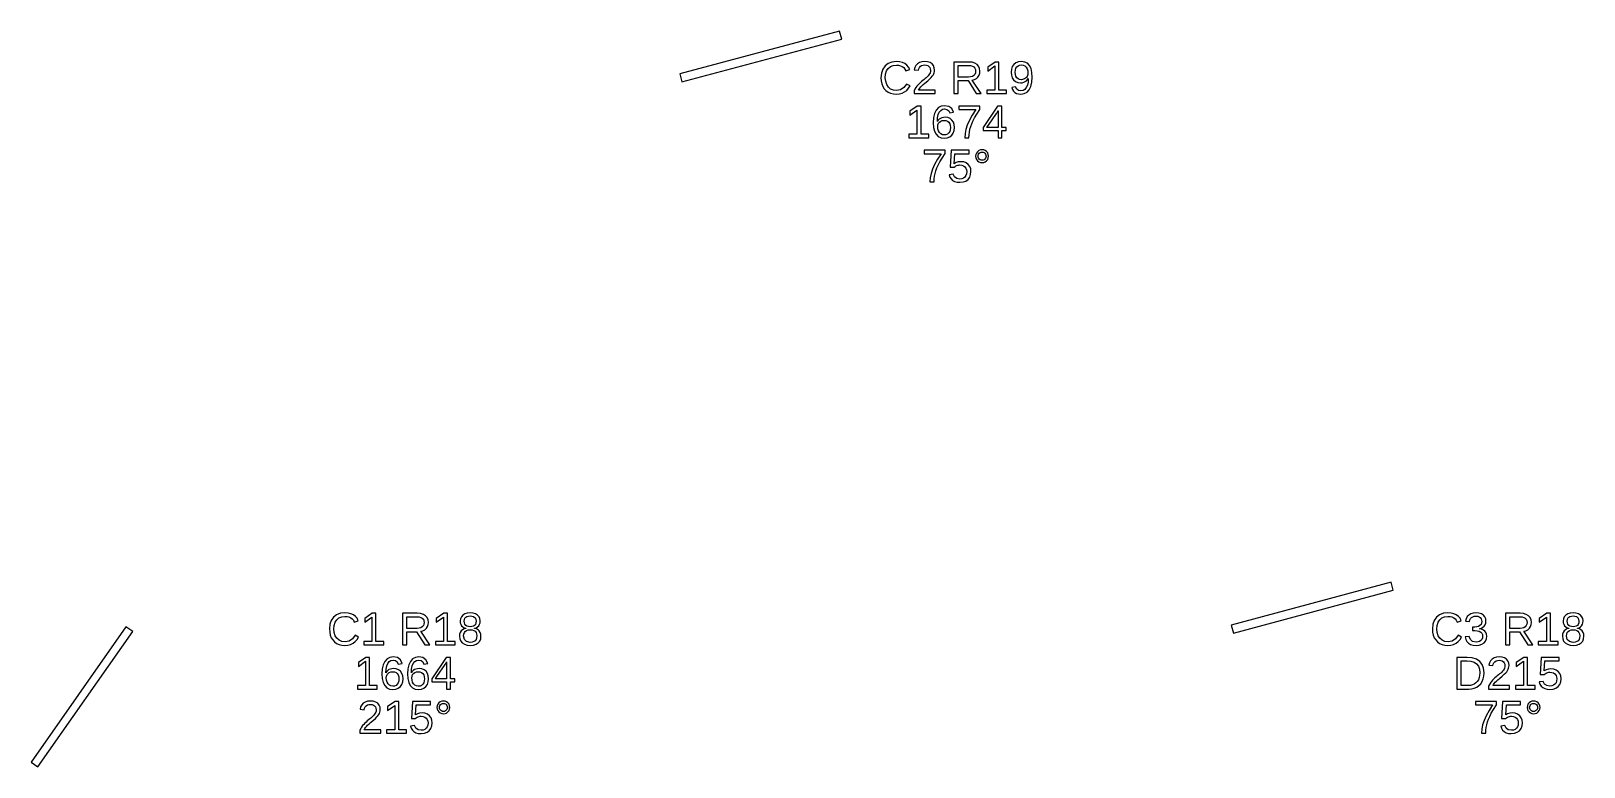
# Model space of a CAD drawing. Extents: x 194 to 2890, y 45 to 1503.
# Drawn here: x 206.2 to 487.8, y 250 to 383.5 of the extents above; entities that cross this region are included whole.
import ezdxf

# ---------------------------------------------------------------- set-up
doc = ezdxf.new("R2010")
doc.units = 0
doc.layers.get('0').update_dxf_attribs({"linetype": 'CONTINUOUS'})

msp = doc.modelspace()

# ---------------------------------------------------------------- linework, layer by layer
for points in [[(353.172, 382.04), (352.784, 383.489), (323.806, 375.724), (324.194, 374.276)], [(363.632, 372.093), (364.128, 372.222), (364.578, 372.437), (364.973, 372.734), (365.305, 373.109), (365.573, 373.564), (364.938, 373.881), (364.467, 373.219), (363.864, 372.821), (363.127, 372.689), (362.544, 372.76), (362.047, 372.974), (361.636, 373.33), (361.33, 373.803), (361.146, 374.368), (361.085, 375.024), (361.144, 375.685), (361.32, 376.244), (361.614, 376.703), (362.013, 377.043), (362.507, 377.247), (363.095, 377.315), (363.481, 377.286), (363.83, 377.198), (364.143, 377.051), (364.41, 376.848), (364.624, 376.593), (364.783, 376.286), (365.52, 376.53), (365.291, 376.961), (364.99, 377.315), (364.617, 377.592), (364.174, 377.791), (363.664, 377.91), (363.087, 377.95), (362.277, 377.863), (361.593, 377.604), (361.036, 377.173), (360.625, 376.589), (360.378, 375.873), (360.296, 375.024), (360.332, 374.441), (360.443, 373.913), (360.627, 373.44), (360.882, 373.028), (361.203, 372.685), (361.591, 372.41), (362.039, 372.21), (362.539, 372.09), (363.091, 372.05)], [(370.106, 372.754), (367.115, 372.754), (367.214, 372.946), (367.347, 373.144), (367.514, 373.346), (367.72, 373.559), (367.968, 373.789), (368.259, 374.036), (368.764, 374.457), (369.148, 374.797), (369.41, 375.057), (369.594, 375.277), (369.745, 375.496), (369.864, 375.716), (369.948, 375.936), (369.999, 376.157), (370.016, 376.379), (369.964, 376.843), (369.809, 377.23), (369.55, 377.541), (369.195, 377.768), (368.751, 377.904), (368.218, 377.95), (367.723, 377.905), (367.293, 377.769), (366.926, 377.543), (366.638, 377.24), (366.443, 376.876), (366.342, 376.448), (367.091, 376.379), (367.154, 376.663), (367.272, 376.901), (367.447, 377.093), (367.667, 377.235), (367.924, 377.319), (368.218, 377.348), (368.522, 377.319), (368.778, 377.232), (368.987, 377.087), (369.141, 376.89), (369.233, 376.646), (369.264, 376.355), (369.246, 376.13), (369.192, 375.921), (369.103, 375.728), (368.985, 375.547), (368.844, 375.37), (368.682, 375.199), (368.501, 375.031), (368.306, 374.863), (368.098, 374.695), (367.881, 374.522), (367.664, 374.34), (367.445, 374.148), (367.228, 373.943), (367.019, 373.724), (366.816, 373.488), (366.627, 373.233), (366.458, 372.953), (366.31, 372.648), (366.31, 372.132), (370.106, 372.132)], [(374.301, 374.512), (376.087, 374.512), (377.576, 372.132), (378.472, 372.132), (376.844, 374.601), (377.249, 374.713), (377.592, 374.896), (377.871, 375.151), (378.078, 375.463), (378.202, 375.821), (378.244, 376.225), (378.185, 376.702), (378.009, 377.104), (377.717, 377.431), (377.316, 377.672), (376.818, 377.816), (376.221, 377.864), (373.524, 377.864), (373.524, 372.132), (374.301, 372.132)], [(383.086, 372.754), (381.69, 372.754), (381.69, 377.864), (381.015, 377.864), (379.66, 376.933), (379.66, 376.241), (380.954, 377.165), (380.954, 372.754), (379.493, 372.754), (379.493, 372.132), (383.086, 372.132)], [(386.271, 372.138), (386.783, 372.403), (387.193, 372.844), (387.493, 373.448), (387.673, 374.205), (387.733, 375.114), (387.678, 375.981), (387.514, 376.691), (387.24, 377.242), (386.861, 377.635), (386.378, 377.871), (385.792, 377.95), (385.236, 377.893), (384.768, 377.721), (384.388, 377.435), (384.108, 377.049), (383.94, 376.578), (383.884, 376.021), (383.935, 375.476), (384.09, 375.009), (384.347, 374.618), (384.691, 374.324), (385.103, 374.147), (385.584, 374.089), (385.89, 374.113), (386.179, 374.187), (386.451, 374.31), (386.688, 374.474), (386.874, 374.67), (387.008, 374.898), (386.961, 374.23), (386.84, 373.672), (386.646, 373.226), (386.384, 372.901), (386.059, 372.705), (385.67, 372.64), (385.229, 372.72), (384.907, 372.958), (384.701, 373.356), (384.002, 373.246), (384.144, 372.865), (384.337, 372.56), (384.581, 372.333), (384.881, 372.176), (385.24, 372.082), (385.658, 372.05)], [(385.436, 374.707), (385.161, 374.828), (384.933, 375.03), (384.764, 375.302), (384.662, 375.633), (384.628, 376.021), (384.662, 376.403), (384.764, 376.727), (384.933, 376.996), (385.162, 377.196), (385.44, 377.316), (385.767, 377.356), (386.099, 377.309), (386.382, 377.169), (386.618, 376.935), (386.794, 376.624), (386.9, 376.253), (386.935, 375.822), (386.918, 375.605), (386.866, 375.404), (386.778, 375.22), (386.661, 375.057), (386.518, 374.92), (386.349, 374.811), (386.163, 374.731), (385.966, 374.682), (385.759, 374.666)], [(374.301, 375.126), (374.301, 377.242), (376.144, 377.242), (376.537, 377.213), (376.863, 377.125), (377.123, 376.979), (377.311, 376.778), (377.425, 376.524), (377.462, 376.217), (377.425, 375.898), (377.313, 375.63), (377.127, 375.413), (376.872, 375.254), (376.555, 375.158), (376.177, 375.126)], [(368.958, 364.754), (367.563, 364.754), (367.563, 369.864), (366.887, 369.864), (365.532, 368.933), (365.532, 368.241), (366.826, 369.165), (366.826, 364.754), (365.366, 364.754), (365.366, 364.132), (368.958, 364.132)], [(372.318, 364.108), (372.771, 364.283), (373.141, 364.575), (373.415, 364.967), (373.579, 365.445), (373.634, 366.007), (373.582, 366.528), (373.426, 366.973), (373.168, 367.342), (372.821, 367.618), (372.401, 367.783), (371.908, 367.838), (371.608, 367.817), (371.332, 367.752), (371.078, 367.645), (370.855, 367.496), (370.668, 367.309), (370.517, 367.081), (370.555, 367.761), (370.67, 368.325), (370.861, 368.772), (371.121, 369.096), (371.445, 369.291), (371.831, 369.356), (372.26, 369.278), (372.574, 369.045), (372.775, 368.656), (373.475, 368.782), (373.143, 369.431), (372.598, 369.82), (371.839, 369.95), (371.233, 369.861), (370.727, 369.595), (370.322, 369.152), (370.025, 368.544), (369.848, 367.782), (369.789, 366.866), (369.846, 366.022), (370.016, 365.323), (370.301, 364.77), (370.694, 364.37), (371.187, 364.13), (371.782, 364.05)], [(376.27, 364.655), (376.33, 365.166), (376.431, 365.665), (376.572, 366.161), (376.753, 366.662), (376.974, 367.167), (377.273, 367.739), (377.687, 368.44), (378.215, 369.27), (378.215, 369.864), (374.427, 369.864), (374.427, 369.242), (377.507, 369.242), (376.85, 368.228), (376.331, 367.295), (375.951, 366.445), (375.692, 365.648), (375.537, 364.877), (375.485, 364.132), (376.25, 364.132)], [(382.219, 365.429), (383.025, 365.429), (383.025, 366.007), (382.219, 366.007), (382.219, 369.864), (381.45, 369.864), (378.826, 365.999), (378.826, 365.429), (381.527, 365.429), (381.527, 364.132), (382.219, 364.132)], [(379.501, 366.007), (379.566, 366.089), (379.786, 366.39), (381.255, 368.554), (381.296, 368.618), (381.349, 368.708), (381.414, 368.823), (381.473, 368.932), (381.511, 369.004), (381.527, 369.038), (381.527, 366.007)], [(371.437, 364.687), (371.157, 364.828), (370.918, 365.063), (370.736, 365.372), (370.627, 365.734), (370.59, 366.15), (370.625, 366.474), (370.73, 366.749), (370.905, 366.974), (371.138, 367.14), (371.414, 367.239), (371.733, 367.273), (372.07, 367.235), (372.354, 367.122), (372.584, 366.935), (372.753, 366.678), (372.855, 366.358), (372.889, 365.975), (372.856, 365.589), (372.755, 365.263), (372.588, 364.996), (372.362, 364.798), (372.085, 364.68), (371.758, 364.64)], [(369.969, 356.655), (370.03, 357.166), (370.13, 357.665), (370.271, 358.161), (370.452, 358.662), (370.673, 359.167), (370.972, 359.739), (371.386, 360.44), (371.914, 361.27), (371.914, 361.864), (368.126, 361.864), (368.126, 361.242), (371.206, 361.242), (370.549, 360.228), (370.03, 359.295), (369.65, 358.445), (369.391, 357.648), (369.236, 356.877), (369.184, 356.132), (369.949, 356.132)], [(375.175, 356.108), (375.673, 356.282), (376.079, 356.571), (376.379, 356.961), (376.558, 357.437), (376.618, 357.999), (376.562, 358.497), (376.395, 358.929), (376.116, 359.293), (375.742, 359.569), (375.293, 359.734), (374.767, 359.789), (374.321, 359.749), (373.926, 359.627), (373.583, 359.423), (373.693, 361.242), (376.284, 361.242), (376.284, 361.864), (373.025, 361.864), (372.834, 358.78), (373.55, 358.78), (373.721, 358.915), (373.892, 359.021), (374.063, 359.098), (374.238, 359.15), (374.423, 359.181), (374.616, 359.191), (374.97, 359.154), (375.272, 359.043), (375.522, 358.858), (375.708, 358.612), (375.82, 358.321), (375.857, 357.983), (375.82, 357.597), (375.709, 357.271), (375.524, 357.004), (375.273, 356.806), (374.965, 356.688), (374.6, 356.648), (374.041, 356.743), (373.643, 357.026), (373.408, 357.499), (372.667, 357.413), (372.794, 357.006), (373.002, 356.668), (373.29, 356.4), (373.652, 356.206), (374.084, 356.089), (374.584, 356.05)], [(378.937, 359.668), (379.212, 359.781), (379.456, 359.968), (379.647, 360.21), (379.762, 360.484), (379.8, 360.79), (379.762, 361.097), (379.649, 361.371), (379.46, 361.612), (379.217, 361.8), (378.941, 361.912), (378.632, 361.95), (378.323, 361.912), (378.047, 361.798), (377.804, 361.608), (377.616, 361.365), (377.502, 361.093), (377.465, 360.79), (377.503, 360.488), (377.618, 360.215), (377.808, 359.972), (378.053, 359.783), (378.327, 359.669), (378.632, 359.631)], [(378.444, 360.082), (378.273, 360.154), (378.122, 360.274), (378.003, 360.427), (377.932, 360.599), (377.908, 360.79), (377.932, 360.981), (378.001, 361.154), (378.118, 361.307), (378.268, 361.427), (378.44, 361.499), (378.632, 361.523), (378.825, 361.499), (378.997, 361.429), (379.147, 361.311), (379.264, 361.159), (379.333, 360.986), (379.357, 360.79), (379.333, 360.597), (379.263, 360.424), (379.145, 360.271), (378.994, 360.153), (378.823, 360.082), (378.632, 360.058)], [(453.172, 282.04), (452.784, 283.489), (423.806, 275.724), (424.194, 274.276)], [(263.632, 272.093), (264.128, 272.222), (264.578, 272.437), (264.973, 272.734), (265.305, 273.109), (265.573, 273.564), (264.938, 273.881), (264.467, 273.219), (263.864, 272.821), (263.127, 272.689), (262.544, 272.76), (262.047, 272.974), (261.636, 273.33), (261.33, 273.803), (261.146, 274.368), (261.085, 275.024), (261.144, 275.685), (261.32, 276.244), (261.614, 276.703), (262.013, 277.043), (262.507, 277.247), (263.095, 277.315), (263.481, 277.286), (263.83, 277.198), (264.143, 277.051), (264.41, 276.848), (264.624, 276.593), (264.783, 276.286), (265.52, 276.53), (265.291, 276.961), (264.99, 277.315), (264.617, 277.592), (264.174, 277.791), (263.664, 277.91), (263.087, 277.95), (262.277, 277.863), (261.593, 277.604), (261.036, 277.173), (260.625, 276.589), (260.378, 275.873), (260.296, 275.024), (260.332, 274.441), (260.443, 273.913), (260.627, 273.44), (260.882, 273.028), (261.203, 272.685), (261.591, 272.41), (262.039, 272.21), (262.539, 272.09), (263.091, 272.05)], [(270.118, 272.754), (268.722, 272.754), (268.722, 277.864), (268.047, 277.864), (266.692, 276.933), (266.692, 276.241), (267.986, 277.165), (267.986, 272.754), (266.525, 272.754), (266.525, 272.132), (270.118, 272.132)], [(274.301, 274.512), (276.087, 274.512), (277.576, 272.132), (278.472, 272.132), (276.844, 274.601), (277.249, 274.713), (277.592, 274.896), (277.871, 275.151), (278.078, 275.463), (278.202, 275.821), (278.244, 276.225), (278.185, 276.702), (278.009, 277.104), (277.717, 277.431), (277.316, 277.672), (276.818, 277.816), (276.221, 277.864), (273.524, 277.864), (273.524, 272.132), (274.301, 272.132)], [(274.301, 275.126), (274.301, 277.242), (276.144, 277.242), (276.537, 277.213), (276.863, 277.125), (277.123, 276.979), (277.311, 276.778), (277.425, 276.524), (277.462, 276.217), (277.425, 275.898), (277.313, 275.63), (277.127, 275.413), (276.872, 275.254), (276.555, 275.158), (276.177, 275.126)], [(283.086, 272.754), (281.69, 272.754), (281.69, 277.864), (281.015, 277.864), (279.66, 276.933), (279.66, 276.241), (280.954, 277.165), (280.954, 272.754), (279.493, 272.754), (279.493, 272.132), (283.086, 272.132)], [(286.393, 272.099), (286.875, 272.247), (287.261, 272.494), (287.541, 272.828), (287.709, 273.24), (287.765, 273.731), (287.731, 274.087), (287.63, 274.401), (287.46, 274.672), (287.229, 274.892), (286.945, 275.047), (286.606, 275.138), (286.606, 275.155), (286.898, 275.247), (287.146, 275.401), (287.35, 275.614), (287.502, 275.873), (287.592, 276.159), (287.623, 276.473), (287.568, 276.895), (287.405, 277.254), (287.132, 277.551), (286.766, 277.773), (286.321, 277.906), (285.796, 277.95), (285.283, 277.905), (284.844, 277.769), (284.48, 277.543), (284.207, 277.244), (284.044, 276.89), (283.989, 276.481), (284.019, 276.167), (284.11, 275.881), (284.26, 275.623), (284.462, 275.407), (284.708, 275.248), (284.998, 275.146), (284.998, 275.13), (284.685, 275.043), (284.411, 274.888), (284.177, 274.666), (283.998, 274.391), (283.891, 274.077), (283.855, 273.722), (283.913, 273.229), (284.086, 272.816), (284.374, 272.486), (284.764, 272.244), (285.244, 272.099), (285.812, 272.05)], [(285.491, 275.452), (285.228, 275.538), (285.017, 275.681), (284.862, 275.88), (284.769, 276.13), (284.738, 276.432), (284.768, 276.728), (284.858, 276.971), (285.009, 277.16), (285.216, 277.296), (285.479, 277.377), (285.796, 277.405), (286.388, 277.297), (286.743, 276.972), (286.862, 276.432), (286.832, 276.11), (286.742, 275.853), (286.591, 275.661), (286.384, 275.529), (286.121, 275.45), (285.804, 275.423)], [(463.632, 272.093), (464.128, 272.222), (464.578, 272.437), (464.973, 272.734), (465.305, 273.109), (465.573, 273.564), (464.938, 273.881), (464.467, 273.219), (463.864, 272.821), (463.127, 272.689), (462.544, 272.76), (462.047, 272.974), (461.636, 273.33), (461.33, 273.803), (461.146, 274.368), (461.085, 275.024), (461.144, 275.685), (461.32, 276.244), (461.614, 276.703), (462.013, 277.043), (462.507, 277.247), (463.095, 277.315), (463.481, 277.286), (463.83, 277.198), (464.143, 277.051), (464.41, 276.848), (464.624, 276.593), (464.783, 276.286), (465.52, 276.53), (465.291, 276.961), (464.99, 277.315), (464.617, 277.592), (464.174, 277.791), (463.664, 277.91), (463.087, 277.95), (462.277, 277.863), (461.593, 277.604), (461.036, 277.173), (460.625, 276.589), (460.378, 275.873), (460.296, 275.024), (460.332, 274.441), (460.443, 273.913), (460.627, 273.44), (460.882, 273.028), (461.203, 272.685), (461.591, 272.41), (462.039, 272.21), (462.539, 272.09), (463.091, 272.05)], [(468.79, 272.099), (469.27, 272.244), (469.654, 272.486), (469.934, 272.816), (470.103, 273.225), (470.159, 273.714), (470.119, 274.06), (469.999, 274.363), (469.801, 274.626), (469.53, 274.835), (469.197, 274.978), (468.8, 275.057), (468.8, 275.073), (469.159, 275.179), (469.457, 275.335), (469.693, 275.539), (469.863, 275.791), (469.966, 276.089), (470, 276.432), (469.947, 276.875), (469.787, 277.247), (469.522, 277.549), (469.16, 277.772), (468.714, 277.905), (468.181, 277.95), (467.687, 277.906), (467.256, 277.774), (466.889, 277.555), (466.601, 277.258), (466.407, 276.892), (466.306, 276.457), (467.042, 276.4), (467.102, 276.678), (467.218, 276.911), (467.39, 277.099), (467.61, 277.237), (467.871, 277.32), (468.173, 277.348), (468.499, 277.318), (468.767, 277.229), (468.977, 277.081), (469.127, 276.882), (469.217, 276.64), (469.247, 276.355), (469.21, 276.068), (469.1, 275.826), (468.916, 275.629), (468.664, 275.483), (468.353, 275.395), (467.982, 275.366), (467.583, 275.366), (467.583, 274.731), (467.998, 274.731), (468.416, 274.702), (468.762, 274.615), (469.038, 274.469), (469.238, 274.271), (469.358, 274.028), (469.398, 273.739), (469.363, 273.41), (469.258, 273.14), (469.082, 272.929), (468.846, 272.778), (468.556, 272.687), (468.214, 272.656), (467.585, 272.769), (467.169, 273.108), (466.965, 273.674), (466.208, 273.604), (466.32, 273.134), (466.525, 272.746), (466.824, 272.443), (467.209, 272.225), (467.672, 272.094), (468.214, 272.05)], [(474.301, 274.512), (476.087, 274.512), (477.576, 272.132), (478.472, 272.132), (476.844, 274.601), (477.249, 274.713), (477.592, 274.896), (477.871, 275.151), (478.078, 275.463), (478.202, 275.821), (478.244, 276.225), (478.185, 276.702), (478.009, 277.104), (477.717, 277.431), (477.316, 277.672), (476.818, 277.816), (476.221, 277.864), (473.524, 277.864), (473.524, 272.132), (474.301, 272.132)], [(474.301, 275.126), (474.301, 277.242), (476.144, 277.242), (476.537, 277.213), (476.863, 277.125), (477.123, 276.979), (477.311, 276.778), (477.425, 276.524), (477.462, 276.217), (477.425, 275.898), (477.313, 275.63), (477.127, 275.413), (476.872, 275.254), (476.555, 275.158), (476.177, 275.126)], [(483.086, 272.754), (481.69, 272.754), (481.69, 277.864), (481.015, 277.864), (479.66, 276.933), (479.66, 276.241), (480.954, 277.165), (480.954, 272.754), (479.493, 272.754), (479.493, 272.132), (483.086, 272.132)], [(486.393, 272.099), (486.875, 272.247), (487.261, 272.494), (487.541, 272.828), (487.709, 273.24), (487.765, 273.731), (487.731, 274.087), (487.63, 274.401), (487.46, 274.672), (487.229, 274.892), (486.945, 275.047), (486.606, 275.138), (486.606, 275.155), (486.898, 275.247), (487.146, 275.401), (487.35, 275.614), (487.502, 275.873), (487.592, 276.159), (487.623, 276.473), (487.568, 276.895), (487.405, 277.254), (487.132, 277.551), (486.766, 277.773), (486.321, 277.906), (485.796, 277.95), (485.283, 277.905), (484.844, 277.769), (484.48, 277.543), (484.207, 277.244), (484.044, 276.89), (483.989, 276.481), (484.019, 276.167), (484.11, 275.881), (484.26, 275.623), (484.462, 275.407), (484.708, 275.248), (484.998, 275.146), (484.998, 275.13), (484.685, 275.043), (484.411, 274.888), (484.177, 274.666), (483.998, 274.391), (483.891, 274.077), (483.855, 273.722), (483.913, 273.229), (484.086, 272.816), (484.374, 272.486), (484.764, 272.244), (485.244, 272.099), (485.812, 272.05)], [(485.491, 275.452), (485.228, 275.538), (485.017, 275.681), (484.862, 275.88), (484.769, 276.13), (484.738, 276.432), (484.768, 276.728), (484.858, 276.971), (485.009, 277.16), (485.216, 277.296), (485.479, 277.377), (485.796, 277.405), (486.388, 277.297), (486.743, 276.972), (486.862, 276.432), (486.832, 276.11), (486.742, 275.853), (486.591, 275.661), (486.384, 275.529), (486.121, 275.45), (485.804, 275.423)], [(224.614, 274.57), (223.386, 275.43), (206.178, 250.856), (207.407, 249.995)], [(285.149, 272.731), (284.746, 273.126), (284.612, 273.783), (284.647, 274.098), (284.751, 274.365), (284.925, 274.583), (285.161, 274.745), (285.451, 274.842), (285.796, 274.874), (286.15, 274.844), (286.447, 274.754), (286.687, 274.603), (286.863, 274.394), (286.969, 274.126), (287.004, 273.8), (286.972, 273.42), (286.874, 273.115), (286.711, 272.886), (286.482, 272.727), (286.185, 272.631), (285.82, 272.599)], [(485.149, 272.731), (484.746, 273.126), (484.612, 273.783), (484.647, 274.098), (484.751, 274.365), (484.925, 274.583), (485.161, 274.745), (485.451, 274.842), (485.796, 274.874), (486.15, 274.844), (486.447, 274.754), (486.687, 274.603), (486.863, 274.394), (486.969, 274.126), (487.004, 273.8), (486.972, 273.42), (486.874, 273.115), (486.711, 272.886), (486.482, 272.727), (486.185, 272.631), (485.82, 272.599)], [(268.958, 264.754), (267.563, 264.754), (267.563, 269.864), (266.887, 269.864), (265.532, 268.933), (265.532, 268.241), (266.826, 269.165), (266.826, 264.754), (265.366, 264.754), (265.366, 264.132), (268.958, 264.132)], [(272.318, 264.108), (272.771, 264.283), (273.141, 264.575), (273.415, 264.967), (273.579, 265.445), (273.634, 266.007), (273.582, 266.528), (273.426, 266.973), (273.168, 267.342), (272.821, 267.618), (272.401, 267.783), (271.908, 267.838), (271.608, 267.817), (271.332, 267.752), (271.078, 267.645), (270.855, 267.496), (270.668, 267.309), (270.517, 267.081), (270.555, 267.761), (270.67, 268.325), (270.861, 268.772), (271.121, 269.096), (271.445, 269.291), (271.831, 269.356), (272.26, 269.278), (272.574, 269.045), (272.775, 268.656), (273.475, 268.782), (273.143, 269.431), (272.598, 269.82), (271.839, 269.95), (271.233, 269.861), (270.727, 269.595), (270.322, 269.152), (270.025, 268.544), (269.848, 267.782), (269.789, 266.866), (269.846, 266.022), (270.016, 265.323), (270.301, 264.77), (270.694, 264.37), (271.187, 264.13), (271.782, 264.05)], [(276.953, 264.108), (277.406, 264.283), (277.776, 264.575), (278.049, 264.967), (278.213, 265.445), (278.268, 266.007), (278.216, 266.528), (278.061, 266.973), (277.802, 267.342), (277.455, 267.618), (277.036, 267.783), (276.543, 267.838), (276.243, 267.817), (275.966, 267.752), (275.713, 267.645), (275.49, 267.496), (275.302, 267.309), (275.151, 267.081), (275.19, 267.761), (275.304, 268.325), (275.495, 268.772), (275.756, 269.096), (276.079, 269.291), (276.466, 269.356), (276.894, 269.278), (277.209, 269.045), (277.41, 268.656), (278.109, 268.782), (277.778, 269.431), (277.232, 269.82), (276.474, 269.95), (275.868, 269.861), (275.362, 269.595), (274.956, 269.152), (274.66, 268.544), (274.482, 267.782), (274.423, 266.866), (274.48, 266.022), (274.651, 265.323), (274.936, 264.77), (275.328, 264.37), (275.822, 264.13), (276.417, 264.05)], [(282.219, 265.429), (283.025, 265.429), (283.025, 266.007), (282.219, 266.007), (282.219, 269.864), (281.45, 269.864), (278.826, 265.999), (278.826, 265.429), (281.527, 265.429), (281.527, 264.132), (282.219, 264.132)], [(279.501, 266.007), (279.566, 266.089), (279.786, 266.39), (281.255, 268.554), (281.296, 268.618), (281.349, 268.708), (281.414, 268.823), (281.473, 268.932), (281.511, 269.004), (281.527, 269.038), (281.527, 266.007)], [(467.399, 264.171), (467.887, 264.289), (468.332, 264.485), (468.723, 264.756), (469.05, 265.096), (469.312, 265.505), (469.504, 265.973), (469.62, 266.49), (469.658, 267.057), (469.57, 267.886), (469.306, 268.579), (468.867, 269.134), (468.265, 269.54), (467.516, 269.783), (466.619, 269.864), (464.723, 269.864), (464.723, 264.132), (466.867, 264.132)], [(465.5, 264.754), (465.5, 269.242), (466.602, 269.242), (467.282, 269.18), (467.846, 268.993), (468.293, 268.682), (468.617, 268.253), (468.812, 267.711), (468.877, 267.057), (468.848, 266.606), (468.763, 266.196), (468.621, 265.828), (468.425, 265.508), (468.18, 265.242), (467.886, 265.031), (467.55, 264.877), (467.181, 264.785), (466.777, 264.754)], [(474.272, 264.754), (471.282, 264.754), (471.38, 264.946), (471.513, 265.144), (471.681, 265.346), (471.886, 265.559), (472.134, 265.789), (472.425, 266.036), (472.931, 266.457), (473.315, 266.797), (473.577, 267.057), (473.761, 267.277), (473.912, 267.496), (474.03, 267.716), (474.115, 267.936), (474.166, 268.157), (474.183, 268.379), (474.131, 268.843), (473.976, 269.23), (473.717, 269.541), (473.362, 269.768), (472.918, 269.904), (472.385, 269.95), (471.89, 269.905), (471.46, 269.769), (471.093, 269.543), (470.804, 269.24), (470.61, 268.876), (470.509, 268.448), (471.257, 268.379), (471.321, 268.663), (471.439, 268.901), (471.613, 269.093), (471.834, 269.235), (472.091, 269.319), (472.385, 269.348), (472.689, 269.319), (472.945, 269.232), (473.153, 269.087), (473.307, 268.89), (473.399, 268.646), (473.43, 268.355), (473.412, 268.13), (473.359, 267.921), (473.269, 267.728), (473.151, 267.547), (473.011, 267.37), (472.848, 267.199), (472.668, 267.031), (472.473, 266.863), (472.264, 266.695), (472.048, 266.522), (471.83, 266.34), (471.611, 266.148), (471.395, 265.943), (471.186, 265.724), (470.983, 265.488), (470.794, 265.233), (470.625, 264.953), (470.476, 264.648), (470.476, 264.132), (474.272, 264.132)], [(478.919, 264.754), (477.524, 264.754), (477.524, 269.864), (476.848, 269.864), (475.493, 268.933), (475.493, 268.241), (476.787, 269.165), (476.787, 264.754), (475.326, 264.754), (475.326, 264.132), (478.919, 264.132)], [(482.167, 264.108), (482.666, 264.282), (483.072, 264.571), (483.371, 264.961), (483.551, 265.437), (483.611, 265.999), (483.555, 266.497), (483.387, 266.929), (483.108, 267.293), (482.735, 267.569), (482.285, 267.734), (481.759, 267.789), (481.313, 267.749), (480.919, 267.627), (480.575, 267.423), (480.685, 269.242), (483.277, 269.242), (483.277, 269.864), (480.018, 269.864), (479.827, 266.78), (480.543, 266.78), (480.714, 266.915), (480.885, 267.021), (481.056, 267.098), (481.231, 267.15), (481.415, 267.181), (481.609, 267.191), (481.963, 267.154), (482.264, 267.043), (482.514, 266.858), (482.701, 266.612), (482.813, 266.321), (482.85, 265.983), (482.813, 265.597), (482.702, 265.271), (482.516, 265.004), (482.265, 264.806), (481.957, 264.688), (481.593, 264.648), (481.033, 264.743), (480.636, 265.026), (480.401, 265.499), (479.66, 265.413), (479.787, 265.006), (479.995, 264.668), (480.282, 264.4), (480.645, 264.206), (481.076, 264.089), (481.576, 264.05)], [(271.437, 264.687), (271.157, 264.828), (270.918, 265.063), (270.736, 265.372), (270.627, 265.734), (270.59, 266.15), (270.625, 266.474), (270.73, 266.749), (270.905, 266.974), (271.138, 267.14), (271.414, 267.239), (271.733, 267.273), (272.07, 267.235), (272.354, 267.122), (272.584, 266.935), (272.753, 266.678), (272.855, 266.358), (272.889, 265.975), (272.856, 265.589), (272.755, 265.263), (272.588, 264.996), (272.362, 264.798), (272.085, 264.68), (271.758, 264.64)], [(276.071, 264.687), (275.791, 264.828), (275.552, 265.063), (275.37, 265.372), (275.261, 265.734), (275.225, 266.15), (275.26, 266.474), (275.365, 266.749), (275.54, 266.974), (275.772, 267.14), (276.048, 267.239), (276.368, 267.273), (276.705, 267.235), (276.988, 267.122), (277.218, 266.935), (277.388, 266.678), (277.49, 266.358), (277.524, 265.975), (277.49, 265.589), (277.39, 265.263), (277.222, 264.996), (276.996, 264.798), (276.72, 264.68), (276.392, 264.64)], [(269.597, 256.754), (266.607, 256.754), (266.705, 256.946), (266.838, 257.144), (267.005, 257.346), (267.211, 257.559), (267.459, 257.789), (267.75, 258.036), (268.256, 258.457), (268.64, 258.797), (268.901, 259.057), (269.086, 259.277), (269.237, 259.496), (269.355, 259.716), (269.44, 259.936), (269.491, 260.157), (269.508, 260.379), (269.456, 260.843), (269.301, 261.23), (269.042, 261.541), (268.687, 261.768), (268.242, 261.904), (267.709, 261.95), (267.215, 261.905), (266.784, 261.769), (266.417, 261.543), (266.129, 261.24), (265.935, 260.876), (265.833, 260.448), (266.582, 260.379), (266.645, 260.663), (266.764, 260.901), (266.938, 261.093), (267.159, 261.235), (267.416, 261.319), (267.709, 261.348), (268.013, 261.319), (268.27, 261.232), (268.478, 261.087), (268.632, 260.89), (268.724, 260.646), (268.755, 260.355), (268.737, 260.13), (268.683, 259.921), (268.594, 259.728), (268.476, 259.547), (268.336, 259.37), (268.173, 259.199), (267.992, 259.031), (267.798, 258.863), (267.589, 258.695), (267.373, 258.522), (267.155, 258.34), (266.936, 258.148), (266.72, 257.943), (266.51, 257.724), (266.307, 257.488), (266.118, 257.233), (265.949, 256.953), (265.801, 256.648), (265.801, 256.132), (269.597, 256.132)], [(281.255, 259.668), (281.529, 259.781), (281.774, 259.968), (281.965, 260.21), (282.079, 260.484), (282.117, 260.79), (282.08, 261.097), (281.966, 261.371), (281.778, 261.612), (281.535, 261.8), (281.259, 261.912), (280.95, 261.95), (280.641, 261.912), (280.365, 261.798), (280.122, 261.608), (279.933, 261.365), (279.82, 261.093), (279.782, 260.79), (279.82, 260.488), (279.935, 260.215), (280.126, 259.972), (280.37, 259.783), (280.645, 259.669), (280.95, 259.631)], [(478.937, 259.668), (479.212, 259.781), (479.456, 259.968), (479.647, 260.21), (479.762, 260.484), (479.8, 260.79), (479.762, 261.097), (479.649, 261.371), (479.46, 261.612), (479.217, 261.8), (478.941, 261.912), (478.632, 261.95), (478.323, 261.912), (478.047, 261.798), (477.804, 261.608), (477.616, 261.365), (477.502, 261.093), (477.465, 260.79), (477.503, 260.488), (477.618, 260.215), (477.808, 259.972), (478.053, 259.783), (478.327, 259.669), (478.632, 259.631)], [(274.244, 256.754), (272.848, 256.754), (272.848, 261.864), (272.173, 261.864), (270.818, 260.933), (270.818, 260.241), (272.112, 261.165), (272.112, 256.754), (270.651, 256.754), (270.651, 256.132), (274.244, 256.132)], [(277.492, 256.108), (277.991, 256.282), (278.396, 256.571), (278.696, 256.961), (278.876, 257.437), (278.935, 257.999), (278.88, 258.497), (278.712, 258.929), (278.433, 259.293), (278.06, 259.569), (277.61, 259.734), (277.084, 259.789), (276.638, 259.749), (276.243, 259.627), (275.9, 259.423), (276.01, 261.242), (278.602, 261.242), (278.602, 261.864), (275.343, 261.864), (275.151, 258.78), (275.868, 258.78), (276.038, 258.915), (276.209, 259.021), (276.38, 259.098), (276.556, 259.15), (276.74, 259.181), (276.934, 259.191), (277.287, 259.154), (277.589, 259.043), (277.839, 258.858), (278.025, 258.612), (278.137, 258.321), (278.175, 257.983), (278.138, 257.597), (278.026, 257.271), (277.841, 257.004), (277.59, 256.806), (277.282, 256.688), (276.917, 256.648), (276.358, 256.743), (275.961, 257.026), (275.725, 257.499), (274.985, 257.413), (275.112, 257.006), (275.319, 256.668), (275.607, 256.4), (275.97, 256.206), (276.401, 256.089), (276.901, 256.05)], [(280.761, 260.082), (280.591, 260.154), (280.439, 260.274), (280.32, 260.427), (280.249, 260.599), (280.226, 260.79), (280.249, 260.981), (280.319, 261.154), (280.435, 261.307), (280.585, 261.427), (280.757, 261.499), (280.95, 261.523), (281.143, 261.499), (281.314, 261.429), (281.464, 261.311), (281.581, 261.159), (281.651, 260.986), (281.674, 260.79), (281.65, 260.597), (281.58, 260.424), (281.462, 260.271), (281.311, 260.153), (281.14, 260.082), (280.95, 260.058)], [(469.969, 256.655), (470.03, 257.166), (470.13, 257.665), (470.271, 258.161), (470.452, 258.662), (470.673, 259.167), (470.972, 259.739), (471.386, 260.44), (471.914, 261.27), (471.914, 261.864), (468.126, 261.864), (468.126, 261.242), (471.206, 261.242), (470.549, 260.228), (470.03, 259.295), (469.65, 258.445), (469.391, 257.648), (469.236, 256.877), (469.184, 256.132), (469.949, 256.132)], [(475.175, 256.108), (475.673, 256.282), (476.079, 256.571), (476.379, 256.961), (476.558, 257.437), (476.618, 257.999), (476.562, 258.497), (476.395, 258.929), (476.116, 259.293), (475.742, 259.569), (475.293, 259.734), (474.767, 259.789), (474.321, 259.749), (473.926, 259.627), (473.583, 259.423), (473.693, 261.242), (476.284, 261.242), (476.284, 261.864), (473.025, 261.864), (472.834, 258.78), (473.55, 258.78), (473.721, 258.915), (473.892, 259.021), (474.063, 259.098), (474.238, 259.15), (474.423, 259.181), (474.616, 259.191), (474.97, 259.154), (475.272, 259.043), (475.522, 258.858), (475.708, 258.612), (475.82, 258.321), (475.857, 257.983), (475.82, 257.597), (475.709, 257.271), (475.524, 257.004), (475.273, 256.806), (474.965, 256.688), (474.6, 256.648), (474.041, 256.743), (473.643, 257.026), (473.408, 257.499), (472.667, 257.413), (472.794, 257.006), (473.002, 256.668), (473.29, 256.4), (473.652, 256.206), (474.084, 256.089), (474.584, 256.05)], [(478.444, 260.082), (478.273, 260.154), (478.122, 260.274), (478.003, 260.427), (477.932, 260.599), (477.908, 260.79), (477.932, 260.981), (478.001, 261.154), (478.118, 261.307), (478.268, 261.427), (478.44, 261.499), (478.632, 261.523), (478.825, 261.499), (478.997, 261.429), (479.147, 261.311), (479.264, 261.159), (479.333, 260.986), (479.357, 260.79), (479.333, 260.597), (479.263, 260.424), (479.145, 260.271), (478.994, 260.153), (478.823, 260.082), (478.632, 260.058)]]:
    msp.add_lwpolyline(points, close=True)

doc.saveas('drawing.dxf')
